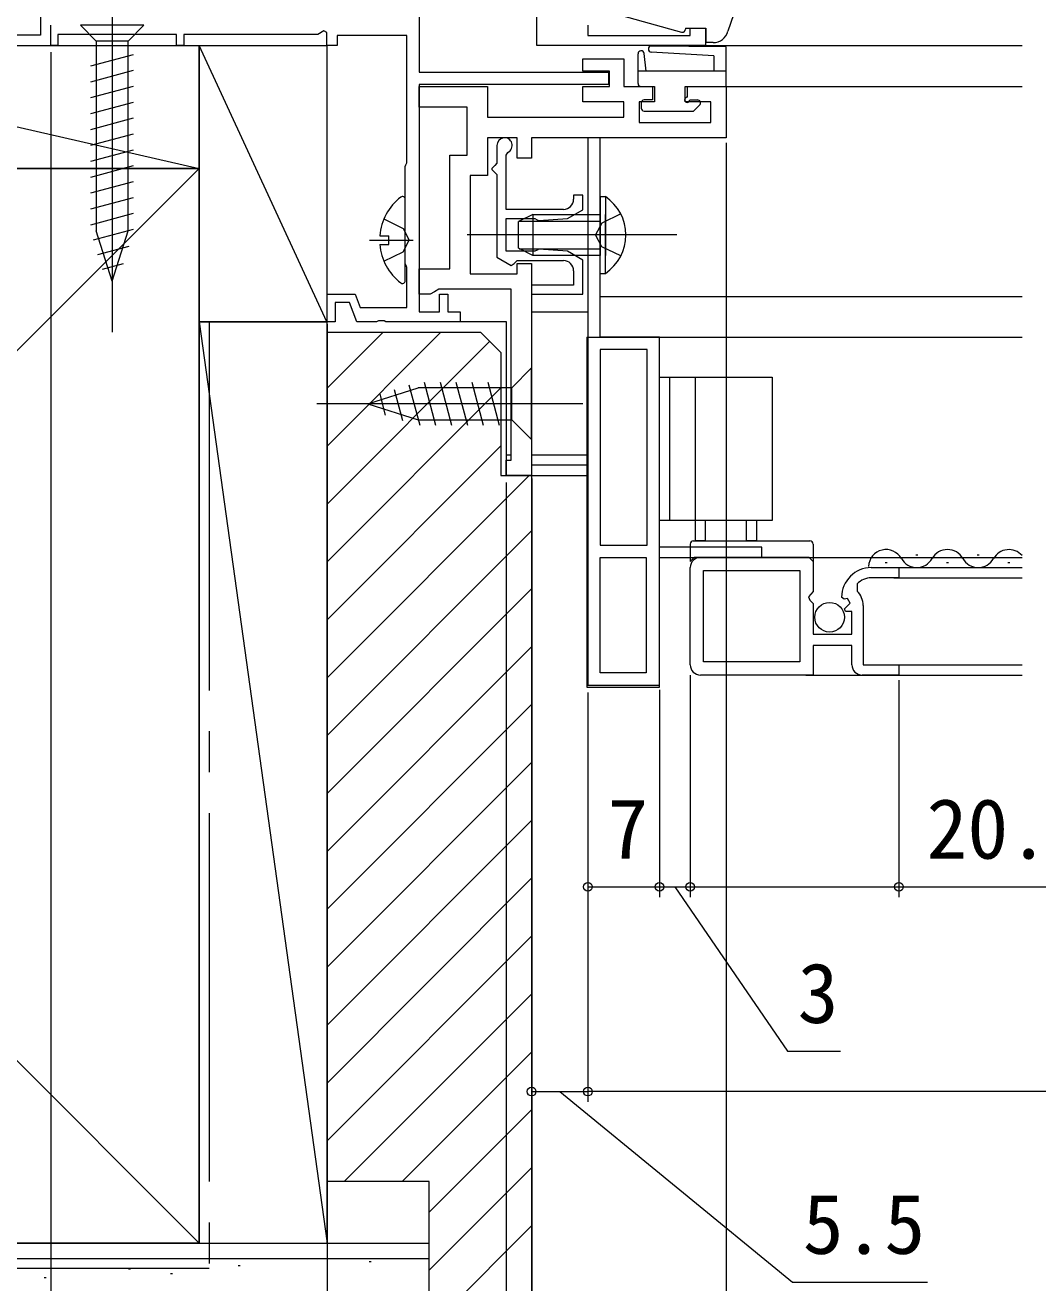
# Model space of a CAD drawing. Units: millimetres, scale not verified. Extents: x -1188 to -190, y -840 to 759.
# Drawn here: x -1037.5 to -938.5, y -702.8 to -579.9 of the extents above; entities that cross this region are included whole.
import ezdxf
from ezdxf.enums import TextEntityAlignment as Align

# ---------------------------------------------------------------- set-up
doc = ezdxf.new("R2010")
doc.units = ezdxf.units.MM
doc.header["$LTSCALE"] = 4
doc.linetypes.add('CHAIN2', pattern=[12, 9, -1, 1, -1])
doc.linetypes.add('DASHED3', pattern=[4, 3, -1])
for name, color, linetype, lineweight in [('0-3_YKK_11', 7, 'Continuous', 9), ('0-4_YKK_12', 2, 'Continuous', 9), ('0-5_YSS_K', 3, 'Continuous', 9), ('0-6_YKK_13', 4, 'Continuous', 9), ('0-7_YKK_D', 6, 'Continuous', 9), ('0-9_YSS_KE', 3, 'Continuous', 9)]:
    doc.layers.add(name, color=color, linetype=linetype, lineweight=lineweight)
doc.styles.add('ＭＳ ゴシック', font='')
doc.styles.get('ＭＳ ゴシック').set_extended_font_data('MS Gothic')

msp = doc.modelspace()

# ---------------------------------------------------------------- linework, layer by layer
at = {"layer": '0-3_YKK_11'}
for p, q in [((-998.999, -549.917), (-998.999, -584.517)), ((-987.496, -581.919), (-987.496, -553.919)), ((-1034.997, -581.917), (-1034.997, -579.917)), ((-982.496, -579.919), (-982.496, -580.919)), ((-1034.297, -580.817), (-1034.297, -581.917)), ((-1022.697, -580.817), (-1034.297, -580.817)), ((-1022.697, -581.917), (-1022.697, -580.817)), ((-1021.997, -580.817), (-1021.997, -581.917)), ((-1008.899, -580.817), (-1021.997, -580.817)), ((-1008.299, -580.47), (-1008.899, -580.817)), ((-1007.999, -580.643), (-1008.299, -580.47)), ((-1007.999, -581.917), (-1007.999, -580.643)), ((-1006.999, -580.917), (-1006.999, -581.917)), ((-1000.199, -580.917), (-1006.999, -580.917)), ((-1000.199, -593.36), (-1000.199, -580.917)), ((-982.496, -580.919), (-972.492, -580.919)), ((-972.492, -580.22), (-970.992, -580.22)), ((-972.492, -580.919), (-972.492, -580.22)), ((-970.992, -580.22), (-970.992, -581.919)), ((-1034.297, -581.917), (-1034.997, -581.917)), ((-1021.997, -581.917), (-1022.697, -581.917)), ((-1006.999, -581.917), (-1007.999, -581.917)), ((-970.992, -581.919), (-987.496, -581.919)), ((-982.996, -583.22), (-978.996, -583.22)), ((-982.996, -584.42), (-982.996, -583.22)), ((-978.996, -583.22), (-978.996, -585.92)), ((-998.999, -584.517), (-980.499, -584.517)), ((-980.396, -584.42), (-982.996, -584.42)), ((-980.499, -584.517), (-980.499, -585.717)), ((-980.396, -585.92), (-980.396, -584.42)), ((-998.999, -585.717), (-998.999, -607.917)), ((-980.499, -585.717), (-998.999, -585.717)), ((-998.996, -585.92), (-992.296, -585.92)), ((-998.996, -587.92), (-998.996, -585.92)), ((-992.296, -585.92), (-992.296, -588.92)), ((-982.996, -585.92), (-980.396, -585.92)), ((-982.996, -587.42), (-982.996, -585.92)), ((-978.996, -585.92), (-975.996, -585.92)), ((-975.996, -585.92), (-975.996, -587.42)), ((-972.996, -585.92), (-968.996, -585.92)), ((-972.996, -587.42), (-972.996, -585.92)), ((-968.996, -585.92), (-968.996, -590.92)), ((-994.296, -587.92), (-998.996, -587.92)), ((-994.296, -592.62), (-994.296, -587.92)), ((-978.996, -587.42), (-982.996, -587.42)), ((-978.996, -588.92), (-978.996, -587.42)), ((-977.496, -587.42), (-977.496, -589.42)), ((-975.996, -587.42), (-977.496, -587.42)), ((-970.496, -587.42), (-972.996, -587.42)), ((-970.496, -589.42), (-970.496, -587.42)), ((-992.296, -588.92), (-978.996, -588.92)), ((-977.496, -589.42), (-970.496, -589.42)), ((-992.296, -590.92), (-992.296, -594.62)), ((-989.396, -590.92), (-992.296, -590.92)), ((-989.396, -592.92), (-989.396, -590.92)), ((-987.996, -590.92), (-987.996, -592.92)), ((-968.996, -590.92), (-987.996, -590.92)), ((-981.295, -590.919), (-982.495, -590.919)), ((-982.495, -590.919), (-982.495, -644.419)), ((-981.295, -610.419), (-981.295, -590.919)), ((-991.396, -591.669), (-991.396, -593.419)), ((-1000.289, -593.574), (-1000.199, -593.36)), ((-995.996, -592.62), (-994.296, -592.62)), ((-995.996, -603.72), (-995.996, -592.62)), ((-991.396, -593.419), (-991.596, -593.619)), ((-990.496, -592.618), (-990.325, -592.347)), ((-990.496, -597.919), (-990.496, -592.618)), ((-987.996, -592.92), (-989.396, -592.92)), ((-1000.349, -593.717), (-1000.289, -593.574)), ((-1000.349, -603.217), (-1000.349, -593.717)), ((-993.996, -594.62), (-993.996, -604.22)), ((-992.296, -594.62), (-993.996, -594.62)), ((-991.596, -593.619), (-991.896, -593.919)), ((-991.896, -593.919), (-991.896, -594.019)), ((-991.896, -594.019), (-991.596, -594.319)), ((-991.596, -594.319), (-991.396, -594.519)), ((-991.396, -594.519), (-991.396, -602.583)), ((-983.896, -596.519), (-983.896, -596.919)), ((-982.996, -596.519), (-983.896, -596.519)), ((-982.996, -597.953), (-982.996, -596.519)), ((-984.896, -597.919), (-990.496, -597.919)), ((-984.496, -598.819), (-982.996, -597.953)), ((-990.496, -598.819), (-987.696, -598.819)), ((-990.496, -602.019), (-990.496, -598.819)), ((-987.696, -598.819), (-987.456, -598.939)), ((-987.456, -598.939), (-987.282, -599.019)), ((-987.282, -599.019), (-984.496, -598.819)), ((-987.696, -602.019), (-990.496, -602.019)), ((-987.456, -601.899), (-987.696, -602.019)), ((-987.282, -601.82), (-987.456, -601.899)), ((-984.496, -602.019), (-987.282, -601.82)), ((-982.996, -602.885), (-984.496, -602.019)), ((-1000.274, -603.415), (-1000.349, -603.217)), ((-991.396, -602.583), (-989.996, -603.391)), ((-989.996, -603.391), (-989.696, -603.219)), ((-989.696, -603.219), (-989.396, -602.919)), ((-989.396, -602.919), (-984.896, -602.919)), ((-989.396, -603.22), (-987.996, -603.22)), ((-989.396, -604.22), (-989.396, -603.22)), ((-987.996, -603.22), (-987.996, -623.92)), ((-982.996, -606.219), (-982.996, -602.885)), ((-1000.199, -603.613), (-1000.274, -603.415)), ((-1000.199, -607.517), (-1000.199, -603.613)), ((-998.996, -603.72), (-995.996, -603.72)), ((-998.996, -606.22), (-998.996, -603.72)), ((-993.996, -604.22), (-989.396, -604.22)), ((-983.896, -603.919), (-983.896, -605.319)), ((-997.063, -605.72), (-997.496, -605.97)), ((-989.996, -605.72), (-997.063, -605.72)), ((-989.996, -622.42), (-989.996, -605.72)), ((-987.996, -605.319), (-987.996, -606.219)), ((-983.896, -605.319), (-987.996, -605.319)), ((-1007.998, -606.217), (-1005.23, -606.217)), ((-1007.998, -608.917), (-1007.998, -606.217)), ((-1007.198, -607.017), (-1007.198, -608.917)), ((-1005.79, -607.017), (-1007.198, -607.017)), ((-1005.099, -608.917), (-1005.79, -607.017)), ((-1005.23, -606.217), (-1004.757, -607.517)), ((-997.929, -606.22), (-998.996, -606.22)), ((-997.496, -605.97), (-997.929, -606.22)), ((-996.999, -606.22), (-996.199, -606.22)), ((-996.999, -607.917), (-996.999, -606.22)), ((-996.199, -606.22), (-996.199, -607.917)), ((-987.996, -606.219), (-982.996, -606.219)), ((-1004.757, -607.517), (-1000.199, -607.517)), ((-998.999, -607.917), (-996.999, -607.917)), ((-996.199, -607.917), (-994.999, -607.917)), ((-994.999, -607.917), (-994.999, -608.917)), ((-1007.198, -608.917), (-1007.998, -608.917)), ((-1003.157, -608.917), (-1005.099, -608.917)), ((-1002.973, -608.797), (-1003.157, -608.917)), ((-1002.423, -608.797), (-1002.973, -608.797)), ((-1002.24, -608.917), (-1002.423, -608.797)), ((-994.999, -608.917), (-1002.24, -608.917)), ((-975.495, -610.419), (-981.295, -610.419)), ((-975.495, -630.919), (-975.495, -610.419)), ((-976.695, -611.619), (-981.295, -611.619)), ((-981.295, -611.619), (-981.295, -630.719)), ((-981.295, -611.619), (-981.295, -630.719)), ((-976.695, -630.719), (-976.695, -611.619)), ((-990.496, -622.42), (-989.996, -622.42)), ((-990.496, -623.92), (-990.496, -622.42)), ((-987.996, -623.92), (-990.496, -623.92)), ((-981.295, -630.719), (-976.695, -630.719)), ((-965.495, -630.919), (-975.495, -630.919)), ((-965.495, -631.919), (-965.495, -630.919)), ((-981.295, -631.919), (-976.795, -631.919)), ((-981.295, -643.219), (-981.295, -631.919)), ((-976.795, -631.919), (-976.795, -643.219)), ((-976.795, -631.919), (-976.795, -643.219)), ((-975.495, -631.919), (-965.495, -631.919)), ((-975.495, -644.419), (-975.495, -631.919)), ((-971.495, -631.919), (-960.495, -631.919)), ((-960.495, -631.919), (-960.495, -635.25)), ((-972.495, -642.419), (-972.495, -632.919)), ((-971.195, -633.219), (-961.795, -633.219)), ((-971.195, -642.119), (-971.195, -633.219)), ((-961.795, -633.219), (-961.795, -642.119)), ((-954.795, -632.919), (-952.095, -632.919)), ((-952.095, -633.919), (-954.795, -633.919)), ((-952.095, -632.919), (-952.095, -633.919)), ((-960.495, -635.25), (-960.948, -635.791)), ((-956.181, -634.52), (-956.172, -635.213)), ((-960.948, -635.791), (-960.795, -636.119)), ((-960.795, -636.119), (-960.495, -636.419)), ((-960.495, -636.419), (-960.495, -639.419)), ((-957.443, -636.012), (-957.695, -635.819)), ((-957.124, -635.927), (-957.443, -636.012)), ((-957.419, -636.961), (-956.854, -636.395)), ((-956.854, -636.395), (-957.124, -635.927)), ((-957.312, -637.219), (-957.419, -636.961)), ((-956.695, -637.219), (-957.312, -637.219)), ((-956.695, -639.419), (-956.695, -637.219)), ((-955.595, -636.619), (-955.595, -642.419)), ((-960.495, -639.419), (-956.695, -639.419)), ((-960.495, -640.519), (-960.495, -643.419)), ((-956.695, -640.519), (-960.495, -640.519)), ((-956.695, -642.419), (-956.695, -640.519)), ((-961.795, -642.119), (-971.195, -642.119)), ((-961.795, -642.119), (-971.195, -642.119)), ((-955.595, -642.419), (-952.095, -642.419)), ((-952.095, -642.419), (-952.095, -643.419)), ((-976.795, -643.219), (-981.295, -643.219)), ((-960.495, -643.419), (-971.495, -643.419)), ((-952.095, -643.419), (-955.695, -643.419)), ((-982.495, -644.419), (-975.495, -644.419))]:
    msp.add_line(p, q, dxfattribs=at)
for centre, radius, start, end in [((-990.646, -591.669), 0.75, 295.37624, 180), ((-984.896, -596.919), 1, 270, 359.99998), ((-984.896, -603.919), 1, 0, 89.99998), ((-971.495, -632.919), 1, 89.99997, 180.00087), ((-954.795, -635.819), 2.9, 90.00005, 180.00002), ((-954.795, -635.819), 1.9, 90.00002, 136.86745), ((-957.595, -636.619), 2, 0.00002, 44.65736), ((-971.495, -642.419), 1, 180.00085, 269.99998), ((-955.695, -642.419), 1, 180, 269.99998)]:
    msp.add_arc(centre, radius, start, end, dxfattribs=at)
at = {"layer": '0-4_YKK_12'}
for p, q in [((-971.292, -581.919), (-940.06, -581.919)), ((-971.941, -585.92), (-940.06, -585.92)), ((-981.295, -606.419), (-940.06, -606.419)), ((-987.941, -607.919), (-982.495, -607.919)), ((-990.441, -608.92), (-998.941, -608.92)), ((-990.441, -623.92), (-990.441, -608.92)), ((-975.495, -610.419), (-940.06, -610.419)), ((-989.996, -621.92), (-990.441, -621.92)), ((-982.595, -621.92), (-987.996, -621.92)), ((-982.595, -622.92), (-987.996, -622.92)), ((-990.441, -623.92), (-982.595, -623.92)), ((-960.495, -631.919), (-940.06, -631.919)), ((-953.451, -632.42), (-953.251, -632.42)), ((-950.451, -631.66), (-950.251, -631.66)), ((-947.451, -632.42), (-947.251, -632.42)), ((-944.451, -631.66), (-944.251, -631.66)), ((-941.451, -632.42), (-941.251, -632.42)), ((-952.595, -632.919), (-940.06, -632.919)), ((-952.595, -633.919), (-940.06, -633.919)), ((-952.595, -642.419), (-940.06, -642.419)), ((-961.185, -643.419), (-940.06, -643.419))]:
    msp.add_line(p, q, dxfattribs=at)
for centre, start, end in [((-953.351, -632.878), 29.20287, 177.71222), ((-947.351, -632.878), 29.20287, 150.79779), ((-941.351, -632.878), 41.30038, 150.79779), ((-950.351, -631.201), 209.20287, 330.79779), ((-944.351, -631.201), 209.20287, 330.79779)]:
    msp.add_arc(centre, 1.718, start, end, dxfattribs=at)
at = {"layer": '0-5_YSS_K'}
for p, q in [((-1073.003, -581.913), (-1020.503, -581.913)), ((-1020.503, -581.913), (-1020.503, -593.913)), ((-1008.003, -608.913), (-1020.503, -581.913)), ((-1020.503, -581.913), (-1008.003, -581.913)), ((-1020.503, -608.913), (-1020.503, -581.913)), ((-1008.003, -581.913), (-1008.003, -608.913)), ((-1020.503, -593.913), (-1125.503, -698.913)), ((-1020.503, -698.913), (-1125.503, -593.913)), ((-1008.003, -608.913), (-1020.503, -608.913)), ((-1020.497, -698.913), (-1020.497, -608.913)), ((-1020.497, -608.913), (-1007.997, -608.913)), ((-1007.998, -621.055), (-996.86, -609.917)), ((-1007.998, -615.398), (-1002.517, -609.917)), ((-1007.998, -626.711), (-992.1, -610.814)), ((-1007.998, -632.368), (-990.998, -615.368)), ((-1007.998, -638.025), (-990.998, -621.025)), ((-1007.998, -643.682), (-988.232, -623.917)), ((-1007.998, -649.339), (-987.998, -629.339)), ((-1007.998, -654.996), (-987.998, -634.996)), ((-1007.998, -660.653), (-987.998, -640.653)), ((-1007.998, -666.309), (-987.998, -646.309)), ((-1007.998, -671.966), (-987.998, -651.966)), ((-1007.998, -677.623), (-987.998, -657.623)), ((-1007.998, -683.28), (-987.998, -663.28)), ((-1007.998, -688.937), (-987.998, -668.937)), ((-1006.321, -692.917), (-987.998, -674.594)), ((-1000.664, -692.917), (-987.998, -680.251)), ((-997.998, -695.907), (-987.998, -685.907)), ((-997.998, -701.564), (-987.998, -691.564)), ((-997.998, -707.221), (-987.998, -697.221)), ((-1020.497, -698.913), (-1007.997, -698.913)), ((-1170.504, -700.414), (-997.998, -700.414)), ((-1027.196, -701.48), (-1027.396, -701.48)), ((-1016.479, -701.134), (-1016.679, -701.134)), ((-1003.681, -700.744), (-1003.881, -700.744)), ((-1035.438, -702.304), (-1035.638, -702.304)), ((-1023.105, -701.913), (-1023.305, -701.913))]:
    msp.add_line(p, q, dxfattribs=at)
for points in [[(-1073.003, -581.913), (-1020.503, -593.913), (-1073.003, -593.913)], [(-1020.497, -608.913), (-1007.997, -698.913), (-1007.997, -608.913)]]:
    msp.add_lwpolyline(points, dxfattribs=at)
at = {"layer": '0-6_YKK_13', "linetype": 'CHAIN2'}
for p, q in [((-1028.997, -574.92), (-1028.997, -609.92)), ((-973.795, -600.419), (-994.295, -600.419)), ((-1003.851, -600.917), (-999.581, -600.917)), ((-982.998, -616.917), (-1008.998, -616.917))]:
    msp.add_line(p, q, dxfattribs=at)
at = {"layer": '0-6_YKK_13'}
for p, q in [((-967.469, -576.596), (-968.812, -580.501)), ((-984.227, -577.584), (-973.34, -580.609)), ((-1032.097, -579.92), (-1030.547, -581.47)), ((-1025.897, -579.92), (-1032.097, -579.92)), ((-1025.897, -579.92), (-1027.447, -581.47)), ((-972.96, -580.22), (-970.96, -580.22)), ((-972.96, -580.22), (-972.96, -580.32)), ((-970.96, -580.22), (-970.964, -581.62)), ((-1027.447, -581.47), (-1030.547, -581.47)), ((-1030.547, -581.47), (-1030.547, -600.004)), ((-1027.447, -600.004), (-1027.447, -581.47)), ((-968.996, -582.042), (-976.285, -581.964)), ((-970.263, -581.62), (-970.964, -581.62)), ((-968.996, -585.92), (-968.996, -582.042)), ((-1031.097, -583.896), (-1026.897, -582.771)), ((-977.596, -585.62), (-977.596, -582.72)), ((-976.796, -584.42), (-976.998, -582.685)), ((-970.196, -582.92), (-976.306, -582.563)), ((-970.196, -582.92), (-970.196, -584.42)), ((-1031.097, -585.449), (-1026.897, -584.324)), ((-968.996, -584.42), (-977.596, -584.42)), ((-1031.097, -587.002), (-1026.897, -585.877)), ((-977.296, -585.92), (-976.196, -585.92)), ((-976.196, -585.92), (-976.196, -587.22)), ((-972.796, -585.92), (-972.796, -586.97)), ((-972.796, -585.92), (-968.996, -585.92)), ((-976.196, -587.22), (-976.996, -587.22)), ((-972.895, -586.99), (-972.796, -586.891)), ((-972.546, -587.22), (-971.796, -587.22)), ((-1031.097, -588.555), (-1026.897, -587.429)), ((-977.296, -587.52), (-977.296, -588.02)), ((-976.996, -588.32), (-972.172, -588.32)), ((-971.584, -587.732), (-972.172, -588.32)), ((-1031.097, -590.108), (-1026.897, -588.982)), ((-1031.097, -591.661), (-1026.897, -590.535)), ((-1031.097, -593.214), (-1026.897, -592.088)), ((-1031.097, -594.766), (-1026.897, -593.641)), ((-1031.097, -596.319), (-1026.897, -595.194)), ((-1031.097, -597.872), (-1026.897, -596.747)), ((-1000.351, -604.892), (-1000.351, -596.941)), ((-981.295, -596.669), (-981.295, -602.419)), ((-1031.097, -599.425), (-1026.897, -598.3)), ((-987.895, -598.419), (-989.295, -599.119)), ((-987.895, -598.419), (-987.895, -602.419)), ((-987.895, -598.419), (-981.295, -598.419)), ((-981.295, -604.169), (-981.295, -598.419)), ((-989.295, -601.719), (-989.295, -599.119)), ((-989.203, -599.074), (-981.295, -599.074)), ((-1030.838, -600.909), (-1026.897, -599.853)), ((-1028.997, -604.92), (-1030.547, -600.004)), ((-1028.997, -604.92), (-1027.447, -600.004)), ((-1002.834, -600.492), (-1001.951, -600.492)), ((-1001.951, -601.342), (-1001.951, -600.492)), ((-1030.387, -602.341), (-1027.351, -601.527)), ((-1002.834, -601.342), (-1001.951, -601.342)), ((-987.895, -602.419), (-989.295, -601.719)), ((-989.203, -601.765), (-981.295, -601.765)), ((-1029.935, -603.773), (-1027.886, -603.223)), ((-981.295, -602.419), (-987.895, -602.419)), ((-982.595, -610.419), (-975.495, -610.419)), ((-982.595, -610.419), (-982.595, -644.619)), ((-975.495, -644.619), (-975.495, -610.419)), ((-987.998, -613.417), (-989.948, -615.367)), ((-987.998, -620.417), (-987.998, -613.417)), ((-975.495, -614.319), (-964.495, -614.319)), ((-975.495, -628.319), (-975.495, -614.319)), ((-974.495, -628.319), (-974.495, -614.319)), ((-971.995, -630.319), (-971.995, -614.319)), ((-1003.998, -616.917), (-999.082, -615.367)), ((-1001.419, -615.527), (-1000.605, -618.563)), ((-999.987, -615.075), (-998.931, -619.017)), ((-989.948, -615.367), (-999.082, -615.367)), ((-998.503, -614.817), (-997.378, -619.017)), ((-996.95, -614.817), (-995.825, -619.017)), ((-995.397, -614.817), (-994.272, -619.017)), ((-993.844, -614.817), (-992.719, -619.017)), ((-992.292, -614.817), (-991.166, -619.017)), ((-989.948, -618.467), (-989.948, -615.367)), ((-1002.851, -615.978), (-1002.301, -618.028)), ((-1003.998, -616.917), (-999.082, -618.467)), ((-999.082, -618.467), (-989.948, -618.467)), ((-987.998, -620.417), (-989.948, -618.467)), ((-970.995, -630.319), (-970.995, -628.319)), ((-966.995, -630.319), (-966.995, -628.319)), ((-965.995, -630.319), (-965.995, -628.319)), ((-972.195, -630.319), (-960.795, -630.319)), ((-970.995, -630.319), (-971.995, -630.319)), ((-965.995, -630.319), (-966.995, -630.319)), ((-972.495, -630.619), (-972.495, -632.319)), ((-960.495, -630.619), (-960.495, -632.319)), ((-972.183, -632.007), (-972.495, -632.319)), ((-961.019, -631.919), (-971.971, -631.919)), ((-960.807, -632.007), (-960.495, -632.319)), ((-982.595, -644.619), (-975.495, -644.619))]:
    msp.add_line(p, q, dxfattribs=at)
at = {"layer": '0-6_YKK_13', "linetype": 'DASHED3'}
for p, q in [((-979.286, -598.369), (-981.141, -599.274)), ((-1002.428, -598.842), (-1000.562, -599.772)), ((-981.141, -599.274), (-981.75, -600.419)), ((-1000.562, -599.772), (-999.954, -600.917)), ((-981.141, -601.564), (-981.75, -600.419)), ((-1002.428, -602.992), (-1000.562, -602.062)), ((-1000.562, -602.062), (-999.954, -600.917)), ((-979.286, -602.469), (-981.141, -601.564))]:
    msp.add_line(p, q, dxfattribs=at)
at = {"layer": '0-6_YKK_13'}
for points in [[(-981.295, -596.669), (-980.786, -596.669), (-980.786, -602.419)], [(-981.295, -604.169), (-980.786, -604.169), (-980.786, -598.419)], [(-964.495, -614.319), (-964.495, -628.319), (-975.495, -628.319)]]:
    msp.add_lwpolyline(points, dxfattribs=at)
msp.add_circle((-958.869, -637.775), 1.45, dxfattribs=at)
for centre, radius, start, end in [((-973.26, -580.32), 0.3, 254.47014, 0.00002), ((-970.263, -580.12), 1.5, 270, 345.26505), ((-977.296, -582.72), 0.3, 6.64243, 180), ((-976.288, -582.264), 0.3, 89.38379, 266.65968), ((-977.296, -585.62), 0.3, 180, 270), ((-976.996, -587.52), 0.3, 90, 180), ((-972.796, -587.22), 0.25, 90, 0), ((-971.796, -587.52), 0.3, 314.99998, 90), ((-976.996, -588.02), 0.3, 180, 270), ((-997.551, -600.917), 5.3, 127.71408, 175.40057), ((-1000.625, -596.941), 0.274, 0, 127.71408), ((-983.322, -600.419), 4.527, 304.0667, 55.93329), ((-997.551, -600.917), 5.3, 184.59941, 232.2859), ((-1000.625, -604.892), 0.274, 232.2859, 0), ((-972.195, -630.619), 0.3, 90, 180), ((-960.795, -630.619), 0.3, 0, 90), ((-971.971, -632.219), 0.3, 90, 135), ((-961.019, -632.219), 0.3, 45, 90)]:
    msp.add_arc(centre, radius, start, end, dxfattribs=at)
at = {"layer": '0-7_YKK_D'}
for p, q in [((-1034.998, -582.57), (-1034.998, -804.916)), ((-968.996, -591.42), (-968.996, -744.916)), ((-1007.998, -609.137), (-1007.998, -804.916)), ((-1007.998, -609.137), (-1007.998, -804.916)), ((-1007.998, -609.617), (-1007.998, -764.916)), ((-1007.998, -609.617), (-1007.998, -784.916)), ((-987.993, -624.22), (-987.993, -744.916)), ((-990.493, -624.62), (-990.493, -744.916)), ((-987.996, -624.419), (-987.996, -784.916)), ((-987.996, -624.419), (-987.996, -784.916)), ((-987.996, -624.419), (-987.996, -744.916)), ((-987.996, -624.419), (-987.996, -685.119)), ((-972.495, -643.419), (-972.495, -665.119)), ((-972.495, -643.419), (-972.495, -665.119)), ((-952.095, -643.919), (-952.095, -665.119)), ((-982.495, -645.119), (-982.495, -685.119)), ((-982.495, -645.119), (-982.495, -665.119)), ((-982.495, -645.119), (-982.495, -685.119)), ((-975.495, -644.861), (-975.495, -665.119)), ((-975.495, -645.119), (-975.495, -665.119)), ((-982.495, -664.119), (-975.495, -664.119)), ((-975.495, -664.119), (-972.495, -664.119)), ((-973.995, -664.119), (-962.998, -680.176)), ((-972.495, -664.119), (-952.095, -664.119)), ((-952.095, -664.119), (-933.355, -664.119)), ((-962.998, -680.176), (-957.798, -680.176)), ((-987.996, -684.119), (-982.495, -684.119)), ((-985.246, -684.119), (-962.497, -702.734)), ((-820.504, -684.119), (-982.495, -684.119)), ((-962.497, -702.734), (-949.297, -702.734))]:
    msp.add_line(p, q, dxfattribs=at)
for centre in [(-982.495, -664.119), (-975.495, -664.119), (-975.495, -664.119), (-972.495, -664.119), (-972.495, -664.119), (-952.095, -664.119), (-987.996, -684.119), (-982.495, -684.119), (-982.495, -684.119)]:
    msp.add_circle(centre, 0.425, dxfattribs=at)
at = {"layer": '0-9_YSS_KE'}
for p, q in [((-1036.003, -578.913), (-1036.003, -580.913)), ((-1036.003, -580.913), (-1086.003, -580.913)), ((-1125.503, -593.913), (-1020.503, -593.913)), ((-1020.503, -593.913), (-1020.503, -698.913)), ((-1007.998, -609.917), (-992.998, -609.917)), ((-1007.998, -692.917), (-1007.998, -609.917)), ((-992.998, -609.917), (-990.998, -611.917)), ((-990.998, -611.917), (-990.998, -623.917)), ((-990.998, -623.917), (-987.998, -623.917)), ((-987.998, -623.917), (-987.998, -724.917)), ((-997.998, -692.917), (-1007.998, -692.917)), ((-997.998, -726.917), (-997.998, -692.917)), ((-1170.504, -698.914), (-997.998, -698.914)), ((-1020.503, -698.913), (-1125.503, -698.913)), ((-997.998, -711.414), (-997.998, -698.914))]:
    msp.add_line(p, q, dxfattribs=at)
at = {"layer": '0-9_YSS_KE', "linetype": 'CHAIN2'}
msp.add_lwpolyline([(-1019.503, -608.913), (-1019.503, -701.413), (-1170.504, -701.413)], dxfattribs=at)

# ---------------------------------------------------------------- texts
at = {"layer": '0-7_YKK_D', "color": 4, "style": 'ＭＳ ゴシック'}
for s, p in [('7', (-980.595, -663.119)), ('20.4', (-949.395, -663.119)), ('3', (-961.998, -679.176)), ('5.5', (-961.497, -701.734))]:
    msp.add_text(s, height=5.865, dxfattribs=at).set_placement(p, align=Align.BOTTOM_LEFT)

doc.saveas('drawing.dxf')
